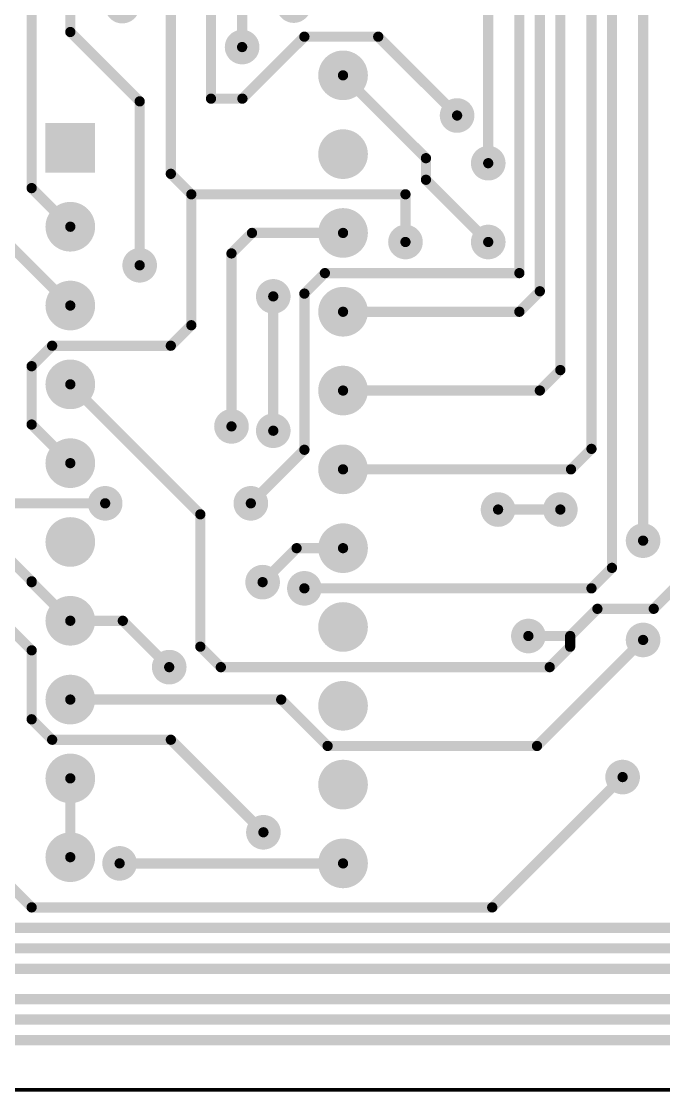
# Model space of a CAD drawing. Extents: x 0 to 107, y 0 to 143.
# Drawn here: x 64.95 to 85.63, y -0.06 to 34.43 of the extents above; entities that cross this region are included whole.
import ezdxf

# ---------------------------------------------------------------- set-up
doc = ezdxf.new("R2010")
doc.units = 0
for name, color, linetype in [('Board_Outline', 21, 'CONTINUOUS'), ('Bottom', 10, 'CONTINUOUS'), ('Bottom_Mask', 15, 'CONTINUOUS')]:
    doc.layers.add(name, color=color, linetype=linetype)

msp = doc.modelspace()

# ---------------------------------------------------------------- linework, layer by layer
at = {"layer": 'Board_Outline', "linetype": 'CONTINUOUS', "const_width": 0.12}
msp.add_lwpolyline([(107.1581, 142.5924), (0, 142.5924), (0, 0), (107.1581, 0), (107.1581, 142.5924)], dxfattribs=at)
at = {"layer": 'Bottom', "linetype": 'CONTINUOUS', "const_width": 0.33}
for points in [[(83.9706, 16.8203), (83.9706, 86.3603)], [(65.2764, 29.0602), (65.2764, 81.3202)], [(69.7596, 29.5203), (69.7596, 74.957)], [(83.3106, 68.2373), (83.3106, 20.6553)], [(82.3076, 60.9432), (82.3076, 23.1953)], [(81.6476, 57.2653), (81.6476, 25.7353)], [(80.9876, 26.3203), (80.9876, 55.7424)], [(71.0536, 50.4402), (71.0536, 31.9432)], [(79.9846, 44.1003), (79.9846, 29.8633)], [(72.0566, 33.6062), (72.0566, 40.9003)], [(66.5214, 36.4952), (66.5214, 34.0906)], [(84.9737, 35.2352), (84.9736, 17.6973)], [(66.5214, 34.0906), (68.7566, 31.8554)], [(72.0655, 31.9432), (74.0626, 33.9403)], [(74.0626, 33.9403), (76.4416, 33.9403)], [(76.4416, 33.9403), (78.9816, 31.4003)], [(77.9786, 30.0243), (75.3077, 32.6952)], [(71.0536, 31.9432), (72.0655, 31.9432)], [(68.7566, 31.8554), (68.7566, 26.5732)], [(77.9786, 29.3293), (77.9786, 30.0243)], [(70.4196, 28.8603), (69.7596, 29.5203)], [(79.9846, 27.3233), (77.9786, 29.3293)], [(66.5214, 27.8152), (65.2764, 29.0602)], [(70.4196, 24.6402), (70.4196, 28.8603)], [(70.4196, 28.8603), (77.3185, 28.8603)], [(77.3185, 28.8603), (77.3185, 27.3233)], [(71.7136, 26.9552), (72.3736, 27.6152)], [(72.3736, 27.6152), (75.3077, 27.6152)], [(66.5214, 25.2752), (64.6164, 27.1802)], [(71.7136, 21.3801), (71.7136, 26.9552)], [(74.0626, 25.6603), (74.7226, 26.3203)], [(74.7226, 26.3203), (80.9876, 26.3203)], [(81.6476, 25.7353), (80.9875, 25.0752)], [(73.0596, 21.2403), (73.0596, 25.5702)], [(74.0626, 20.6262), (74.0626, 25.6603)], [(80.9875, 25.0752), (75.3077, 25.0752)], [(69.7596, 23.9802), (70.4196, 24.6402)], [(65.2764, 23.3202), (65.9364, 23.9802)], [(65.9364, 23.9802), (69.7596, 23.9802)], [(65.2764, 21.4402), (65.2764, 23.3202)], [(82.3076, 23.1953), (81.6474, 22.5352)], [(70.7106, 18.546), (66.5214, 22.7352)], [(81.6474, 22.5352), (75.3077, 22.5352)], [(66.5214, 20.1951), (65.2764, 21.4402)], [(72.3366, 18.9002), (74.0626, 20.6262)], [(83.3106, 20.6553), (82.6504, 19.9952)], [(82.6504, 19.9952), (75.3077, 19.9952)], [(67.6444, 18.9002), (60.1465, 18.9002)], [(70.7106, 14.2803), (70.7106, 18.546)], [(82.3077, 18.7003), (80.3017, 18.7003)], [(63.9564, 17.7062), (65.2764, 16.3862)], [(72.7166, 16.3602), (73.8116, 17.4552)], [(73.8116, 17.4552), (75.3077, 17.4552)], [(83.3106, 16.1603), (83.9706, 16.8203)], [(65.2764, 16.3862), (65.2764, 16.3602)], [(65.2764, 16.3602), (66.5214, 15.1152)], [(74.0626, 16.1603), (83.3106, 16.1603)], [(85.9766, 16.1603), (85.3166, 15.5003)], [(83.5016, 15.5003), (82.6246, 14.6233)], [(85.3166, 15.5003), (83.5016, 15.5003)], [(66.5214, 15.1152), (68.2127, 15.1152)], [(68.2127, 15.1152), (69.7076, 13.6203)], [(65.2764, 14.1632), (64.6164, 14.8232)], [(81.2786, 14.6233), (82.6246, 14.6233)], [(84.9735, 14.4973), (81.5565, 11.0803)], [(82.6246, 14.6233), (82.6246, 14.2803)], [(65.2764, 11.9402), (65.2764, 14.1632)], [(71.3706, 13.6203), (70.7106, 14.2803)], [(82.6246, 14.2803), (81.9646, 13.6203)], [(81.9646, 13.6203), (71.3706, 13.6203)], [(73.3152, 12.5751), (66.5214, 12.5751)], [(74.8101, 11.0803), (73.3152, 12.5751)], [(65.9364, 11.2802), (65.2764, 11.9402)], [(69.7607, 11.2802), (65.9364, 11.2802)], [(72.7426, 8.2983), (69.7607, 11.2802)], [(81.5565, 11.0803), (74.8101, 11.0803)], [(66.5214, 10.0351), (66.5214, 7.4952)], [(84.3135, 10.0773), (80.1132, 5.8771)], [(75.3077, 7.2952), (68.1095, 7.2953)], [(65.2764, 5.8771), (64.6164, 6.5371)], [(80.1132, 5.8771), (65.2764, 5.8771)], [(87.9826, 5.2171), (64.6164, 5.2171)], [(91.5111, 4.5571), (56.3104, 4.5571)], [(53.4911, 3.8971), (98.7964, 3.8971)], [(99.4564, 2.9202), (49.2127, 2.9202)], [(48.2097, 2.2602), (103.5781, 2.2602)], [(17.8617, 1.6002), (104.2381, 1.6002)]]:
    msp.add_lwpolyline(points, dxfattribs=at)
at = {"layer": 'Bottom', "linetype": 'CONTINUOUS'}
for points, const_width in [([(68.4493, 34.9262, 1), (67.9413, 34.9262, 1), (68.4493, 34.9262, 1)], 0.508), ([(66.6039, 34.0906, 1), (66.4389, 34.0906, 1), (66.6039, 34.0906, 1)], 0.165), ([(66.6039, 34.0906, 1), (66.4389, 34.0906, 1), (66.6039, 34.0906, 1)], 0.165), ([(72.3106, 33.6062, 1), (71.8026, 33.6062, 1), (72.3106, 33.6062, 1)], 0.508), ([(74.1451, 33.9403, 1), (73.9801, 33.9403, 1), (74.1451, 33.9403, 1)], 0.165), ([(74.1451, 33.9403, 1), (73.9801, 33.9403, 1), (74.1451, 33.9403, 1)], 0.165), ([(76.5241, 33.9403, 1), (76.3591, 33.9403, 1), (76.5241, 33.9403, 1)], 0.165), ([(76.5241, 33.9403, 1), (76.3591, 33.9403, 1), (76.5241, 33.9403, 1)], 0.165), ([(72.1391, 33.6062, 1), (71.9741, 33.6062, 1), (72.1391, 33.6062, 1)], 0.165), ([(75.6827, 32.6952, 1), (74.9327, 32.6952, 1), (75.6827, 32.6952, 1)], 0.75), ([(75.3902, 32.6952, 1), (75.2252, 32.6952, 1), (75.3902, 32.6952, 1)], 0.165), ([(71.1361, 31.9432, 1), (70.9711, 31.9432, 1), (71.1361, 31.9432, 1)], 0.165), ([(71.1361, 31.9432, 1), (70.9711, 31.9432, 1), (71.1361, 31.9432, 1)], 0.165), ([(72.148, 31.9432, 1), (71.983, 31.9432, 1), (72.148, 31.9432, 1)], 0.165), ([(72.148, 31.9432, 1), (71.983, 31.9432, 1), (72.148, 31.9432, 1)], 0.165), ([(68.8391, 31.8554, 1), (68.6741, 31.8554, 1), (68.8391, 31.8554, 1)], 0.165), ([(68.8391, 31.8554, 1), (68.6741, 31.8554, 1), (68.8391, 31.8554, 1)], 0.165), ([(79.2356, 31.4003, 1), (78.7276, 31.4003, 1), (79.2356, 31.4003, 1)], 0.508), ([(79.0641, 31.4003, 1), (78.8991, 31.4003, 1), (79.0641, 31.4003, 1)], 0.165), ([(75.6827, 30.1552, 1), (74.9327, 30.1552, 1), (75.6827, 30.1552, 1)], 0.75), ([(80.2386, 29.8633, 1), (79.7306, 29.8633, 1), (80.2386, 29.8633, 1)], 0.508), ([(78.0611, 30.0243, 1), (77.8961, 30.0243, 1), (78.0611, 30.0243, 1)], 0.165), ([(78.0611, 30.0243, 1), (77.8961, 30.0243, 1), (78.0611, 30.0243, 1)], 0.165), ([(80.0671, 29.8633, 1), (79.9021, 29.8633, 1), (80.0671, 29.8633, 1)], 0.165), ([(69.8421, 29.5203, 1), (69.6771, 29.5203, 1), (69.8421, 29.5203, 1)], 0.165), ([(69.8421, 29.5203, 1), (69.6771, 29.5203, 1), (69.8421, 29.5203, 1)], 0.165), ([(78.0611, 29.3293, 1), (77.8961, 29.3293, 1), (78.0611, 29.3293, 1)], 0.165), ([(78.0611, 29.3293, 1), (77.8961, 29.3293, 1), (78.0611, 29.3293, 1)], 0.165), ([(65.3589, 29.0602, 1), (65.1939, 29.0602, 1), (65.3589, 29.0602, 1)], 0.165), ([(65.3589, 29.0602, 1), (65.1939, 29.0602, 1), (65.3589, 29.0602, 1)], 0.165), ([(70.5021, 28.8603, 1), (70.3371, 28.8603, 1), (70.5021, 28.8603, 1)], 0.165), ([(70.5021, 28.8603, 1), (70.3371, 28.8603, 1), (70.5021, 28.8603, 1)], 0.165), ([(70.5021, 28.8603, 1), (70.3371, 28.8603, 1), (70.5021, 28.8603, 1)], 0.165), ([(77.401, 28.8603, 1), (77.236, 28.8603, 1), (77.401, 28.8603, 1)], 0.165), ([(77.401, 28.8603, 1), (77.236, 28.8603, 1), (77.401, 28.8603, 1)], 0.165), ([(66.8964, 27.8152, 1), (66.1464, 27.8152, 1), (66.8964, 27.8152, 1)], 0.75), ([(75.6827, 27.6152, 1), (74.9327, 27.6152, 1), (75.6827, 27.6152, 1)], 0.75), ([(66.6039, 27.8152, 1), (66.4389, 27.8152, 1), (66.6039, 27.8152, 1)], 0.165), ([(72.4561, 27.6152, 1), (72.2911, 27.6152, 1), (72.4561, 27.6152, 1)], 0.165), ([(72.4561, 27.6152, 1), (72.2911, 27.6152, 1), (72.4561, 27.6152, 1)], 0.165), ([(75.3902, 27.6152, 1), (75.2252, 27.6152, 1), (75.3902, 27.6152, 1)], 0.165), ([(77.5725, 27.3233, 1), (77.0645, 27.3233, 1), (77.5725, 27.3233, 1)], 0.508), ([(80.2386, 27.3233, 1), (79.7306, 27.3233, 1), (80.2386, 27.3233, 1)], 0.508), ([(77.401, 27.3233, 1), (77.236, 27.3233, 1), (77.401, 27.3233, 1)], 0.165), ([(80.0671, 27.3233, 1), (79.9021, 27.3233, 1), (80.0671, 27.3233, 1)], 0.165), ([(69.0106, 26.5732, 1), (68.5026, 26.5732, 1), (69.0106, 26.5732, 1)], 0.508), ([(71.7961, 26.9552, 1), (71.6311, 26.9552, 1), (71.7961, 26.9552, 1)], 0.165), ([(71.7961, 26.9552, 1), (71.6311, 26.9552, 1), (71.7961, 26.9552, 1)], 0.165), ([(68.8391, 26.5732, 1), (68.6741, 26.5732, 1), (68.8391, 26.5732, 1)], 0.165), ([(74.8051, 26.3203, 1), (74.6401, 26.3203, 1), (74.8051, 26.3203, 1)], 0.165), ([(74.8051, 26.3203, 1), (74.6401, 26.3203, 1), (74.8051, 26.3203, 1)], 0.165), ([(81.0701, 26.3203, 1), (80.9051, 26.3203, 1), (81.0701, 26.3203, 1)], 0.165), ([(81.0701, 26.3203, 1), (80.9051, 26.3203, 1), (81.0701, 26.3203, 1)], 0.165), ([(66.8964, 25.2752, 1), (66.1464, 25.2752, 1), (66.8964, 25.2752, 1)], 0.75), ([(73.3136, 25.5702, 1), (72.8056, 25.5702, 1), (73.3136, 25.5702, 1)], 0.508), ([(81.7301, 25.7353, 1), (81.5651, 25.7353, 1), (81.7301, 25.7353, 1)], 0.165), ([(81.7301, 25.7353, 1), (81.5651, 25.7353, 1), (81.7301, 25.7353, 1)], 0.165), ([(73.1421, 25.5702, 1), (72.9771, 25.5702, 1), (73.1421, 25.5702, 1)], 0.165), ([(74.1451, 25.6603, 1), (73.9801, 25.6603, 1), (74.1451, 25.6603, 1)], 0.165), ([(74.1451, 25.6603, 1), (73.9801, 25.6603, 1), (74.1451, 25.6603, 1)], 0.165), ([(75.6827, 25.0752, 1), (74.9327, 25.0752, 1), (75.6827, 25.0752, 1)], 0.75), ([(66.6039, 25.2752, 1), (66.4389, 25.2752, 1), (66.6039, 25.2752, 1)], 0.165), ([(75.3902, 25.0752, 1), (75.2252, 25.0752, 1), (75.3902, 25.0752, 1)], 0.165), ([(81.07, 25.0752, 1), (80.905, 25.0752, 1), (81.07, 25.0752, 1)], 0.165), ([(81.07, 25.0752, 1), (80.905, 25.0752, 1), (81.07, 25.0752, 1)], 0.165), ([(70.5021, 24.6402, 1), (70.3371, 24.6402, 1), (70.5021, 24.6402, 1)], 0.165), ([(70.5021, 24.6402, 1), (70.3371, 24.6402, 1), (70.5021, 24.6402, 1)], 0.165), ([(66.0189, 23.9802, 1), (65.8539, 23.9802, 1), (66.0189, 23.9802, 1)], 0.165), ([(66.0189, 23.9802, 1), (65.8539, 23.9802, 1), (66.0189, 23.9802, 1)], 0.165), ([(69.8421, 23.9802, 1), (69.6771, 23.9802, 1), (69.8421, 23.9802, 1)], 0.165), ([(69.8421, 23.9802, 1), (69.6771, 23.9802, 1), (69.8421, 23.9802, 1)], 0.165), ([(65.3589, 23.3202, 1), (65.1939, 23.3202, 1), (65.3589, 23.3202, 1)], 0.165), ([(65.3589, 23.3202, 1), (65.1939, 23.3202, 1), (65.3589, 23.3202, 1)], 0.165), ([(66.8964, 22.7352, 1), (66.1464, 22.7352, 1), (66.8964, 22.7352, 1)], 0.75), ([(75.6827, 22.5352, 1), (74.9327, 22.5352, 1), (75.6827, 22.5352, 1)], 0.75), ([(82.3901, 23.1953, 1), (82.2251, 23.1953, 1), (82.3901, 23.1953, 1)], 0.165), ([(82.3901, 23.1953, 1), (82.2251, 23.1953, 1), (82.3901, 23.1953, 1)], 0.165), ([(66.6039, 22.7352, 1), (66.4389, 22.7352, 1), (66.6039, 22.7352, 1)], 0.165), ([(75.3902, 22.5352, 1), (75.2252, 22.5352, 1), (75.3902, 22.5352, 1)], 0.165), ([(81.7299, 22.5352, 1), (81.5649, 22.5352, 1), (81.7299, 22.5352, 1)], 0.165), ([(81.7299, 22.5352, 1), (81.5649, 22.5352, 1), (81.7299, 22.5352, 1)], 0.165), ([(71.9676, 21.3801, 1), (71.4596, 21.3801, 1), (71.9676, 21.3801, 1)], 0.508), ([(73.3136, 21.2403, 1), (72.8056, 21.2403, 1), (73.3136, 21.2403, 1)], 0.508), ([(65.3589, 21.4402, 1), (65.1939, 21.4402, 1), (65.3589, 21.4402, 1)], 0.165), ([(65.3589, 21.4402, 1), (65.1939, 21.4402, 1), (65.3589, 21.4402, 1)], 0.165), ([(71.7961, 21.3801, 1), (71.6311, 21.3801, 1), (71.7961, 21.3801, 1)], 0.165), ([(73.1421, 21.2403, 1), (72.9771, 21.2403, 1), (73.1421, 21.2403, 1)], 0.165), ([(66.8964, 20.1951, 1), (66.1464, 20.1951, 1), (66.8964, 20.1951, 1)], 0.75), ([(74.1451, 20.6262, 1), (73.9801, 20.6262, 1), (74.1451, 20.6262, 1)], 0.165), ([(74.1451, 20.6262, 1), (73.9801, 20.6262, 1), (74.1451, 20.6262, 1)], 0.165), ([(75.6827, 19.9952, 1), (74.9327, 19.9952, 1), (75.6827, 19.9952, 1)], 0.75), ([(83.3931, 20.6553, 1), (83.2281, 20.6553, 1), (83.3931, 20.6553, 1)], 0.165), ([(83.3931, 20.6553, 1), (83.2281, 20.6553, 1), (83.3931, 20.6553, 1)], 0.165), ([(66.6039, 20.1951, 1), (66.4389, 20.1951, 1), (66.6039, 20.1951, 1)], 0.165), ([(75.3902, 19.9952, 1), (75.2252, 19.9952, 1), (75.3902, 19.9952, 1)], 0.165), ([(82.7329, 19.9952, 1), (82.5679, 19.9952, 1), (82.7329, 19.9952, 1)], 0.165), ([(82.7329, 19.9952, 1), (82.5679, 19.9952, 1), (82.7329, 19.9952, 1)], 0.165), ([(67.8984, 18.9002, 1), (67.3904, 18.9002, 1), (67.8984, 18.9002, 1)], 0.508), ([(72.5906, 18.9002, 1), (72.0826, 18.9002, 1), (72.5906, 18.9002, 1)], 0.508), ([(67.7269, 18.9002, 1), (67.5619, 18.9002, 1), (67.7269, 18.9002, 1)], 0.165), ([(72.4191, 18.9002, 1), (72.2541, 18.9002, 1), (72.4191, 18.9002, 1)], 0.165), ([(80.5557, 18.7003, 1), (80.0477, 18.7003, 1), (80.5557, 18.7003, 1)], 0.508), ([(82.5617, 18.7003, 1), (82.0537, 18.7003, 1), (82.5617, 18.7003, 1)], 0.508), ([(70.7931, 18.546, 1), (70.6281, 18.546, 1), (70.7931, 18.546, 1)], 0.165), ([(70.7931, 18.546, 1), (70.6281, 18.546, 1), (70.7931, 18.546, 1)], 0.165), ([(80.3842, 18.7003, 1), (80.2192, 18.7003, 1), (80.3842, 18.7003, 1)], 0.165), ([(82.3902, 18.7003, 1), (82.2252, 18.7003, 1), (82.3902, 18.7003, 1)], 0.165), ([(66.8964, 17.6551, 1), (66.1464, 17.6551, 1), (66.8964, 17.6551, 1)], 0.75), ([(75.6827, 17.4552, 1), (74.9327, 17.4552, 1), (75.6827, 17.4552, 1)], 0.75), ([(85.2276, 17.6973, 1), (84.7196, 17.6973, 1), (85.2276, 17.6973, 1)], 0.508), ([(73.8941, 17.4552, 1), (73.7291, 17.4552, 1), (73.8941, 17.4552, 1)], 0.165), ([(73.8941, 17.4552, 1), (73.7291, 17.4552, 1), (73.8941, 17.4552, 1)], 0.165), ([(75.3902, 17.4552, 1), (75.2252, 17.4552, 1), (75.3902, 17.4552, 1)], 0.165), ([(85.0561, 17.6973, 1), (84.8911, 17.6973, 1), (85.0561, 17.6973, 1)], 0.165), ([(84.0531, 16.8203, 1), (83.8881, 16.8203, 1), (84.0531, 16.8203, 1)], 0.165), ([(84.0531, 16.8203, 1), (83.8881, 16.8203, 1), (84.0531, 16.8203, 1)], 0.165), ([(72.9706, 16.3602, 1), (72.4626, 16.3602, 1), (72.9706, 16.3602, 1)], 0.508), ([(74.3166, 16.1603, 1), (73.8086, 16.1603, 1), (74.3166, 16.1603, 1)], 0.508), ([(65.3589, 16.3862, 1), (65.1939, 16.3862, 1), (65.3589, 16.3862, 1)], 0.165), ([(65.3589, 16.3862, 1), (65.1939, 16.3862, 1), (65.3589, 16.3862, 1)], 0.165), ([(65.3589, 16.3602, 1), (65.1939, 16.3602, 1), (65.3589, 16.3602, 1)], 0.165), ([(65.3589, 16.3602, 1), (65.1939, 16.3602, 1), (65.3589, 16.3602, 1)], 0.165), ([(72.7991, 16.3602, 1), (72.6341, 16.3602, 1), (72.7991, 16.3602, 1)], 0.165), ([(74.1451, 16.1603, 1), (73.9801, 16.1603, 1), (74.1451, 16.1603, 1)], 0.165), ([(83.3931, 16.1603, 1), (83.2281, 16.1603, 1), (83.3931, 16.1603, 1)], 0.165), ([(83.3931, 16.1603, 1), (83.2281, 16.1603, 1), (83.3931, 16.1603, 1)], 0.165), ([(66.8964, 15.1152, 1), (66.1464, 15.1152, 1), (66.8964, 15.1152, 1)], 0.75), ([(75.6827, 14.9152, 1), (74.9327, 14.9152, 1), (75.6827, 14.9152, 1)], 0.75), ([(83.5841, 15.5003, 1), (83.4191, 15.5003, 1), (83.5841, 15.5003, 1)], 0.165), ([(83.5841, 15.5003, 1), (83.4191, 15.5003, 1), (83.5841, 15.5003, 1)], 0.165), ([(85.3991, 15.5003, 1), (85.2341, 15.5003, 1), (85.3991, 15.5003, 1)], 0.165), ([(85.3991, 15.5003, 1), (85.2341, 15.5003, 1), (85.3991, 15.5003, 1)], 0.165), ([(66.6039, 15.1152, 1), (66.4389, 15.1152, 1), (66.6039, 15.1152, 1)], 0.165), ([(66.6039, 15.1152, 1), (66.4389, 15.1152, 1), (66.6039, 15.1152, 1)], 0.165), ([(68.2952, 15.1152, 1), (68.1302, 15.1152, 1), (68.2952, 15.1152, 1)], 0.165), ([(68.2952, 15.1152, 1), (68.1302, 15.1152, 1), (68.2952, 15.1152, 1)], 0.165), ([(81.5326, 14.6233, 1), (81.0246, 14.6233, 1), (81.5326, 14.6233, 1)], 0.508), ([(85.2275, 14.4973, 1), (84.7195, 14.4973, 1), (85.2275, 14.4973, 1)], 0.508), ([(81.3611, 14.6233, 1), (81.1961, 14.6233, 1), (81.3611, 14.6233, 1)], 0.165), ([(82.7071, 14.6233, 1), (82.5421, 14.6233, 1), (82.7071, 14.6233, 1)], 0.165), ([(82.7071, 14.6233, 1), (82.5421, 14.6233, 1), (82.7071, 14.6233, 1)], 0.165), ([(82.7071, 14.6233, 1), (82.5421, 14.6233, 1), (82.7071, 14.6233, 1)], 0.165), ([(85.056, 14.4973, 1), (84.891, 14.4973, 1), (85.056, 14.4973, 1)], 0.165), ([(65.3589, 14.1632, 1), (65.1939, 14.1632, 1), (65.3589, 14.1632, 1)], 0.165), ([(65.3589, 14.1632, 1), (65.1939, 14.1632, 1), (65.3589, 14.1632, 1)], 0.165), ([(70.7931, 14.2803, 1), (70.6281, 14.2803, 1), (70.7931, 14.2803, 1)], 0.165), ([(70.7931, 14.2803, 1), (70.6281, 14.2803, 1), (70.7931, 14.2803, 1)], 0.165), ([(82.7071, 14.2803, 1), (82.5421, 14.2803, 1), (82.7071, 14.2803, 1)], 0.165), ([(82.7071, 14.2803, 1), (82.5421, 14.2803, 1), (82.7071, 14.2803, 1)], 0.165), ([(69.9616, 13.6203, 1), (69.4536, 13.6203, 1), (69.9616, 13.6203, 1)], 0.508), ([(69.7901, 13.6203, 1), (69.6251, 13.6203, 1), (69.7901, 13.6203, 1)], 0.165), ([(71.4531, 13.6203, 1), (71.2881, 13.6203, 1), (71.4531, 13.6203, 1)], 0.165), ([(71.4531, 13.6203, 1), (71.2881, 13.6203, 1), (71.4531, 13.6203, 1)], 0.165), ([(82.0471, 13.6203, 1), (81.8821, 13.6203, 1), (82.0471, 13.6203, 1)], 0.165), ([(82.0471, 13.6203, 1), (81.8821, 13.6203, 1), (82.0471, 13.6203, 1)], 0.165), ([(66.8964, 12.5751, 1), (66.1464, 12.5751, 1), (66.8964, 12.5751, 1)], 0.75), ([(75.6827, 12.3752, 1), (74.9327, 12.3752, 1), (75.6827, 12.3752, 1)], 0.75), ([(66.6039, 12.5751, 1), (66.4389, 12.5751, 1), (66.6039, 12.5751, 1)], 0.165), ([(73.3977, 12.5751, 1), (73.2327, 12.5751, 1), (73.3977, 12.5751, 1)], 0.165), ([(73.3977, 12.5751, 1), (73.2327, 12.5751, 1), (73.3977, 12.5751, 1)], 0.165), ([(65.3589, 11.9402, 1), (65.1939, 11.9402, 1), (65.3589, 11.9402, 1)], 0.165), ([(65.3589, 11.9402, 1), (65.1939, 11.9402, 1), (65.3589, 11.9402, 1)], 0.165), ([(66.0189, 11.2802, 1), (65.8539, 11.2802, 1), (66.0189, 11.2802, 1)], 0.165), ([(66.0189, 11.2802, 1), (65.8539, 11.2802, 1), (66.0189, 11.2802, 1)], 0.165), ([(69.8432, 11.2802, 1), (69.6782, 11.2802, 1), (69.8432, 11.2802, 1)], 0.165), ([(69.8432, 11.2802, 1), (69.6782, 11.2802, 1), (69.8432, 11.2802, 1)], 0.165), ([(74.8926, 11.0803, 1), (74.7276, 11.0803, 1), (74.8926, 11.0803, 1)], 0.165), ([(74.8926, 11.0803, 1), (74.7276, 11.0803, 1), (74.8926, 11.0803, 1)], 0.165), ([(81.639, 11.0803, 1), (81.474, 11.0803, 1), (81.639, 11.0803, 1)], 0.165), ([(81.639, 11.0803, 1), (81.474, 11.0803, 1), (81.639, 11.0803, 1)], 0.165), ([(66.8964, 10.0351, 1), (66.1464, 10.0351, 1), (66.8964, 10.0351, 1)], 0.75), ([(75.6827, 9.8352, 1), (74.9327, 9.8352, 1), (75.6827, 9.8352, 1)], 0.75), ([(84.5675, 10.0773, 1), (84.0595, 10.0773, 1), (84.5675, 10.0773, 1)], 0.508), ([(66.6039, 10.0351, 1), (66.4389, 10.0351, 1), (66.6039, 10.0351, 1)], 0.165), ([(84.396, 10.0773, 1), (84.231, 10.0773, 1), (84.396, 10.0773, 1)], 0.165), ([(72.9966, 8.2983, 1), (72.4886, 8.2983, 1), (72.9966, 8.2983, 1)], 0.508), ([(72.8251, 8.2983, 1), (72.6601, 8.2983, 1), (72.8251, 8.2983, 1)], 0.165), ([(66.8964, 7.4952, 1), (66.1464, 7.4952, 1), (66.8964, 7.4952, 1)], 0.75), ([(75.6827, 7.2952, 1), (74.9327, 7.2952, 1), (75.6827, 7.2952, 1)], 0.75), ([(66.6039, 7.4952, 1), (66.4389, 7.4952, 1), (66.6039, 7.4952, 1)], 0.165), ([(68.3635, 7.2953, 1), (67.8555, 7.2953, 1), (68.3635, 7.2953, 1)], 0.508), ([(68.192, 7.2953, 1), (68.027, 7.2953, 1), (68.192, 7.2953, 1)], 0.165), ([(75.3902, 7.2952, 1), (75.2252, 7.2952, 1), (75.3902, 7.2952, 1)], 0.165), ([(65.3589, 5.8771, 1), (65.1939, 5.8771, 1), (65.3589, 5.8771, 1)], 0.165), ([(65.3589, 5.8771, 1), (65.1939, 5.8771, 1), (65.3589, 5.8771, 1)], 0.165), ([(80.1957, 5.8771, 1), (80.0307, 5.8771, 1), (80.1957, 5.8771, 1)], 0.165), ([(80.1957, 5.8771, 1), (80.0307, 5.8771, 1), (80.1957, 5.8771, 1)], 0.165)]:
    msp.add_lwpolyline(points, format="xyb", dxfattribs=dict(at, const_width=const_width))
at = {"layer": 'Bottom'}
msp.add_solid([(67.2714, 31.1052), (65.7714, 31.1052), (67.2714, 29.6052), (65.7714, 29.6052)], dxfattribs=at)
at = {"layer": 'Bottom_Mask', "linetype": 'CONTINUOUS'}
for points, const_width in [([(68.4743, 34.9262, 1), (67.9163, 34.9262, 1), (68.4743, 34.9262, 1)], 0.558), ([(73.9986, 34.9433, 1), (73.4406, 34.9433, 1), (73.9986, 34.9433, 1)], 0.558), ([(72.3356, 33.6062, 1), (71.7776, 33.6062, 1), (72.3356, 33.6062, 1)], 0.558), ([(75.7077, 32.6952, 1), (74.9077, 32.6952, 1), (75.7077, 32.6952, 1)], 0.8), ([(79.2606, 31.4003, 1), (78.7026, 31.4003, 1), (79.2606, 31.4003, 1)], 0.558), ([(75.7077, 30.1552, 1), (74.9077, 30.1552, 1), (75.7077, 30.1552, 1)], 0.8), ([(80.2636, 29.8633, 1), (79.7056, 29.8633, 1), (80.2636, 29.8633, 1)], 0.558), ([(66.9214, 27.8152, 1), (66.1214, 27.8152, 1), (66.9214, 27.8152, 1)], 0.8), ([(75.7077, 27.6152, 1), (74.9077, 27.6152, 1), (75.7077, 27.6152, 1)], 0.8), ([(77.5975, 27.3233, 1), (77.0395, 27.3233, 1), (77.5975, 27.3233, 1)], 0.558), ([(80.2636, 27.3233, 1), (79.7056, 27.3233, 1), (80.2636, 27.3233, 1)], 0.558), ([(69.0356, 26.5732, 1), (68.4776, 26.5732, 1), (69.0356, 26.5732, 1)], 0.558), ([(66.9214, 25.2752, 1), (66.1214, 25.2752, 1), (66.9214, 25.2752, 1)], 0.8), ([(73.3386, 25.5702, 1), (72.7806, 25.5702, 1), (73.3386, 25.5702, 1)], 0.558), ([(75.7077, 25.0752, 1), (74.9077, 25.0752, 1), (75.7077, 25.0752, 1)], 0.8), ([(66.9214, 22.7352, 1), (66.1214, 22.7352, 1), (66.9214, 22.7352, 1)], 0.8), ([(75.7077, 22.5352, 1), (74.9077, 22.5352, 1), (75.7077, 22.5352, 1)], 0.8), ([(71.9926, 21.3801, 1), (71.4346, 21.3801, 1), (71.9926, 21.3801, 1)], 0.558), ([(73.3386, 21.2403, 1), (72.7806, 21.2403, 1), (73.3386, 21.2403, 1)], 0.558), ([(66.9214, 20.1951, 1), (66.1214, 20.1951, 1), (66.9214, 20.1951, 1)], 0.8), ([(75.7077, 19.9952, 1), (74.9077, 19.9952, 1), (75.7077, 19.9952, 1)], 0.8), ([(67.9234, 18.9002, 1), (67.3654, 18.9002, 1), (67.9234, 18.9002, 1)], 0.558), ([(72.6156, 18.9002, 1), (72.0576, 18.9002, 1), (72.6156, 18.9002, 1)], 0.558), ([(80.5807, 18.7003, 1), (80.0227, 18.7003, 1), (80.5807, 18.7003, 1)], 0.558), ([(82.5867, 18.7003, 1), (82.0287, 18.7003, 1), (82.5867, 18.7003, 1)], 0.558), ([(66.9214, 17.6551, 1), (66.1214, 17.6551, 1), (66.9214, 17.6551, 1)], 0.8), ([(75.7077, 17.4552, 1), (74.9077, 17.4552, 1), (75.7077, 17.4552, 1)], 0.8), ([(85.2526, 17.6973, 1), (84.6946, 17.6973, 1), (85.2526, 17.6973, 1)], 0.558), ([(72.9956, 16.3602, 1), (72.4376, 16.3602, 1), (72.9956, 16.3602, 1)], 0.558), ([(74.3416, 16.1603, 1), (73.7836, 16.1603, 1), (74.3416, 16.1603, 1)], 0.558), ([(66.9214, 15.1152, 1), (66.1214, 15.1152, 1), (66.9214, 15.1152, 1)], 0.8), ([(75.7077, 14.9152, 1), (74.9077, 14.9152, 1), (75.7077, 14.9152, 1)], 0.8), ([(81.5576, 14.6233, 1), (80.9996, 14.6233, 1), (81.5576, 14.6233, 1)], 0.558), ([(85.2525, 14.4973, 1), (84.6945, 14.4973, 1), (85.2525, 14.4973, 1)], 0.558), ([(69.9866, 13.6203, 1), (69.4286, 13.6203, 1), (69.9866, 13.6203, 1)], 0.558), ([(66.9214, 12.5751, 1), (66.1214, 12.5751, 1), (66.9214, 12.5751, 1)], 0.8), ([(75.7077, 12.3752, 1), (74.9077, 12.3752, 1), (75.7077, 12.3752, 1)], 0.8), ([(66.9214, 10.0351, 1), (66.1214, 10.0351, 1), (66.9214, 10.0351, 1)], 0.8), ([(75.7077, 9.8352, 1), (74.9077, 9.8352, 1), (75.7077, 9.8352, 1)], 0.8), ([(84.5925, 10.0773, 1), (84.0345, 10.0773, 1), (84.5925, 10.0773, 1)], 0.558), ([(73.0216, 8.2983, 1), (72.4636, 8.2983, 1), (73.0216, 8.2983, 1)], 0.558), ([(66.9214, 7.4952, 1), (66.1214, 7.4952, 1), (66.9214, 7.4952, 1)], 0.8), ([(75.7077, 7.2952, 1), (74.9077, 7.2952, 1), (75.7077, 7.2952, 1)], 0.8), ([(68.3885, 7.2953, 1), (67.8305, 7.2953, 1), (68.3885, 7.2953, 1)], 0.558)]:
    msp.add_lwpolyline(points, format="xyb", dxfattribs=dict(at, const_width=const_width))
at = {"layer": 'Bottom_Mask'}
msp.add_solid([(67.3214, 31.1552), (65.7214, 31.1552), (67.3214, 29.5552), (65.7214, 29.5552)], dxfattribs=at)

doc.saveas('drawing.dxf')
